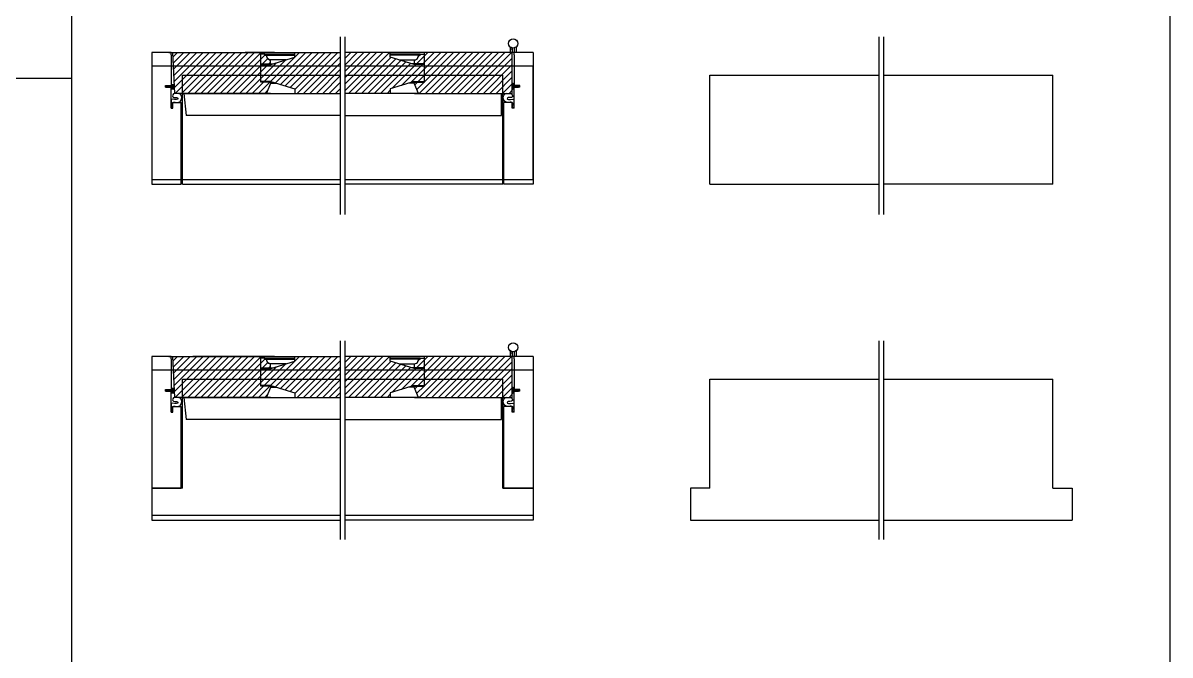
# Model space of a CAD drawing. Header units: inches. Extents: x 1985 to 11287, y 379 to 4336.
# Drawn here: x 7622.6 to 7685.8, y 3358.8 to 3393.6 of the extents above; entities that cross this region are included whole.
import ezdxf

# ---------------------------------------------------------------- set-up
doc = ezdxf.new("R2010")
doc.units = ezdxf.units.IN
doc.header["$MEASUREMENT"] = 0
for name, color, linetype in [('Alum. plate 99', 4, 'CONTINUOUS'), ('granit sill 99', 204, 'CONTINUOUS'), ('hardware 99', 94, 'CONTINUOUS'), ('hatch 99', 1, 'CONTINUOUS'), ('separation 99', 3, 'CONTINUOUS'), ('weatherstripping 99', 5, 'CONTINUOUS'), ('wood detail 99', 7, 'CONTINUOUS')]:
    doc.layers.add(name, color=color, linetype=linetype)

msp = doc.modelspace()

# ---------------------------------------------------------------- hatches: boundary and pattern name
at = {"layer": 'hatch 99'}
h = msp.add_hatch(dxfattribs=at)
h.set_pattern_fill('ANSI31', color=1, scale=2, style=0)
h.set_pattern_definition([(45, (6341.81474, 4374.22022), (-0.176776695, 0.176776695), [])])
h.paths.add_polyline_path([(7635.679034, 3391.921961), (7634.584848, 3391.921961), (7630.835257, 3391.921961), (7630.95317, 3389.671961), (7636.000427, 3389.671961), (7636.241498, 3390.234461), (7636.241498, 3390.296961), (7635.679034, 3390.296961)])
h.paths.add_polyline_path([(7636.218048, 3391.523461, -0.33870461), (7636.034998, 3391.648461, 0.396713131), (7635.908938, 3391.773461), (7635.902248, 3391.773461), (7635.902248, 3391.835961), (7635.679034, 3391.835961), (7635.679034, 3391.296961), (7636.218048, 3391.296961)], flags=17)
h.paths.add_polyline_path([(7640.059946, 3391.921961), (7637.554048, 3391.921961), (7637.554048, 3391.671961), (7636.241548, 3391.265661), (7635.679034, 3391.265661), (7635.679034, 3390.328261), (7636.241548, 3390.328261), (7637.554048, 3389.921961), (7637.554048, 3389.671961), (7640.059946, 3389.671961)])
h.paths.add_polyline_path([(7644.690844, 3391.265661), (7644.12833, 3391.265661), (7642.81583, 3391.671961), (7642.81583, 3391.921961), (7640.309946, 3391.921961), (7640.309946, 3389.671961), (7642.81583, 3389.671961), (7642.81583, 3389.921961), (7644.12833, 3390.328261), (7644.690844, 3390.328261)])
h.paths.add_polyline_path([(7644.690844, 3391.835961), (7644.46763, 3391.835961), (7644.46763, 3391.773461), (7644.46094, 3391.773461, 0.396713131), (7644.33488, 3391.648461, -0.33870461), (7644.15183, 3391.523461), (7644.15183, 3391.296961), (7644.690844, 3391.296961)], flags=17)
h.paths.add_polyline_path([(7649.534636, 3391.921961), (7644.690844, 3391.921961), (7644.690844, 3390.296961), (7644.12833, 3390.296961), (7644.12833, 3390.234461), (7644.369401, 3389.671961), (7649.534636, 3389.671961)])
h = msp.add_hatch(dxfattribs=at)
h.set_pattern_fill('ANSI31', color=1, scale=2, style=0)
h.set_pattern_definition([(45, (6341.81474, 4357.48834), (-0.176776695, 0.176776695), [])])
h.paths.add_polyline_path([(7635.679034, 3375.190085), (7634.584848, 3375.190085), (7630.835257, 3375.190085), (7630.95317, 3372.940085), (7636.000427, 3372.940085), (7636.241498, 3373.502585), (7636.241498, 3373.565085), (7635.679034, 3373.565085)])
h.paths.add_polyline_path([(7636.218048, 3374.791585, -0.33870461), (7636.034998, 3374.916585, 0.396713131), (7635.908938, 3375.041585), (7635.902248, 3375.041585), (7635.902248, 3375.104085), (7635.679034, 3375.104085), (7635.679034, 3374.565085), (7636.218048, 3374.565085)], flags=17)
h.paths.add_polyline_path([(7640.059946, 3375.190085), (7637.554048, 3375.190085), (7637.554048, 3374.940085), (7636.241548, 3374.533785), (7635.679034, 3374.533785), (7635.679034, 3373.596385), (7636.241548, 3373.596385), (7637.554048, 3373.190085), (7637.554048, 3372.940085), (7640.059946, 3372.940085)])
h.paths.add_polyline_path([(7644.690844, 3374.533785), (7644.12833, 3374.533785), (7642.81583, 3374.940085), (7642.81583, 3375.190085), (7640.309946, 3375.190085), (7640.309946, 3372.940085), (7642.81583, 3372.940085), (7642.81583, 3373.190085), (7644.12833, 3373.596385), (7644.690844, 3373.596385)])
h.paths.add_polyline_path([(7644.690844, 3375.104085), (7644.46763, 3375.104085), (7644.46763, 3375.041585), (7644.46094, 3375.041585, 0.396713131), (7644.33488, 3374.916585, -0.33870461), (7644.15183, 3374.791585), (7644.15183, 3374.565085), (7644.690844, 3374.565085)], flags=17)
h.paths.add_polyline_path([(7649.534636, 3375.190085), (7644.690844, 3375.190085), (7644.690844, 3373.565085), (7644.12833, 3373.565085), (7644.12833, 3373.502585), (7644.369401, 3372.940085), (7649.534636, 3372.940085)])
at = {"layer": 'weatherstripping 99', "lineweight": 30}
for points in [[(7630.772534, 3390.171961), (7630.741561, 3390.171961), (7630.741542, 3390.07644), (7630.707952, 3390.046713), (7630.648158, 3390.046713), (7630.691695, 3390.108961), (7630.663398, 3390.108961), (7630.619861, 3390.046713), (7630.540973, 3390.046713), (7630.584509, 3390.108961), (7630.556212, 3390.108961), (7630.489688, 3390.030213), (7630.489688, 3390.015461), (7630.74153, 3390.015461), (7630.741512, 3389.921961), (7630.772534, 3389.921961)], [(7630.772534, 3373.440085), (7630.741561, 3373.440085), (7630.741542, 3373.344564), (7630.707952, 3373.314837), (7630.648158, 3373.314837), (7630.691695, 3373.377085), (7630.663398, 3373.377085), (7630.619861, 3373.314837), (7630.540973, 3373.314837), (7630.584509, 3373.377085), (7630.556212, 3373.377085), (7630.489688, 3373.298337), (7630.489688, 3373.283585), (7630.74153, 3373.283585), (7630.741512, 3373.190085), (7630.772534, 3373.190085)]]:
    msp.add_hatch(color=5, dxfattribs=at).paths.add_polyline_path(points)
h = msp.add_hatch(dxfattribs=at)
h.set_pattern_fill('ANSI36', color=5, scale=0.125, angle=315, style=0)
h.set_pattern_definition([(0, (7818.564943, 1799.95001), (0.02734375, 0.015625), [0.0390625, -0.0078125, 0, -0.0078125])])
h.paths.add_polyline_path([(7630.926974, 3390.171961), (7630.772534, 3390.171961), (7630.772534, 3389.921961), (7630.940076, 3389.921961)])
h = msp.add_hatch(dxfattribs=at)
h.set_pattern_fill('ANSI36', color=5, scale=0.125, angle=315, style=0)
h.set_pattern_definition([(0, (7818.564943, 1783.218133), (0.02734375, 0.015625), [0.0390625, -0.0078125, 0, -0.0078125])])
h.paths.add_polyline_path([(7630.926974, 3373.440085), (7630.772534, 3373.440085), (7630.772534, 3373.190085), (7630.940076, 3373.190085)])

# ---------------------------------------------------------------- linework, layer by layer
at = {"layer": 'Alum. plate 99'}
for p, q in [((7629.679022, 3391.171961), (7629.679022, 3384.921961)), ((7640.059946, 3391.171961), (7629.679022, 3391.171961)), ((7650.690871, 3391.171961), (7640.309946, 3391.171961)), ((7650.690871, 3384.921961), (7650.690871, 3391.171961)), ((7640.059946, 3384.921961), (7629.679022, 3384.921961)), ((7650.690871, 3384.921961), (7640.309946, 3384.921961)), ((7629.679022, 3374.440085), (7629.679022, 3366.440085)), ((7640.059946, 3374.440085), (7629.679022, 3374.440085)), ((7650.690871, 3374.440085), (7640.309946, 3374.440085)), ((7650.690871, 3374.440085), (7650.690871, 3366.440085)), ((7640.059946, 3366.440085), (7629.679022, 3366.440085)), ((7650.690871, 3366.440085), (7640.309946, 3366.440085))]:
    msp.add_line(p, q, dxfattribs=at)
at = {"layer": 'granit sill 99'}
for p, q in [((7631.366522, 3384.671961), (7631.366522, 3390.671961)), ((7631.366522, 3390.671961), (7640.059946, 3390.671961)), ((7640.309946, 3390.671961), (7649.003371, 3390.671961)), ((7649.003371, 3384.671961), (7649.003371, 3390.671961)), ((7660.40375, 3390.671961), (7669.722166, 3390.671961)), ((7660.40375, 3384.671961), (7660.40375, 3390.671961)), ((7669.972166, 3390.671961), (7679.290582, 3390.671961)), ((7679.290582, 3384.671961), (7679.290582, 3390.671961)), ((7631.366522, 3384.671961), (7640.059946, 3384.671961)), ((7649.003371, 3384.671961), (7640.309946, 3384.671961)), ((7660.40375, 3384.671961), (7669.722166, 3384.671961)), ((7679.290582, 3384.671961), (7669.972166, 3384.671961)), ((7631.366522, 3367.940085), (7631.366522, 3373.940085)), ((7631.366522, 3373.940085), (7640.059946, 3373.940085)), ((7640.309946, 3373.940085), (7649.003371, 3373.940085)), ((7649.003371, 3367.940085), (7649.003371, 3373.940085)), ((7660.40375, 3373.940085), (7669.722166, 3373.940085)), ((7660.40375, 3367.940085), (7660.40375, 3373.940085)), ((7669.972166, 3373.940085), (7679.290582, 3373.940085)), ((7679.290582, 3367.940085), (7679.290582, 3373.940085)), ((7629.679022, 3367.940085), (7629.679022, 3366.190085)), ((7631.366522, 3367.940085), (7629.679022, 3367.940085)), ((7649.003371, 3367.940085), (7650.690871, 3367.940085)), ((7650.690871, 3367.940085), (7650.690871, 3366.190085)), ((7660.40375, 3367.940085), (7659.341242, 3367.940085)), ((7659.341242, 3367.940085), (7659.341242, 3366.190085)), ((7679.290582, 3367.940085), (7680.35309, 3367.940085)), ((7680.35309, 3367.940085), (7680.35309, 3366.190085)), ((7629.679022, 3366.190085), (7640.059946, 3366.190085)), ((7650.690871, 3366.190085), (7640.309946, 3366.190085)), ((7659.341242, 3366.190085), (7669.722166, 3366.190085)), ((7669.972166, 3366.190085), (7680.35309, 3366.190085))]:
    msp.add_line(p, q, dxfattribs=at)
at = {"layer": 'hardware 99', "color": 94}
for p, q in [((7649.409636, 3392.215249), (7649.409636, 3391.921961)), ((7649.534636, 3392.109461), (7649.409636, 3392.109461)), ((7649.534636, 3392.176393), (7649.534636, 3391.921961)), ((7649.628363, 3392.176393), (7649.628363, 3391.921961)), ((7649.753363, 3392.215249), (7649.753363, 3391.921961)), ((7649.409636, 3375.483373), (7649.409636, 3375.190085)), ((7649.534636, 3375.377585), (7649.409636, 3375.377585)), ((7649.534636, 3375.444517), (7649.534636, 3375.190085)), ((7649.628363, 3375.444517), (7649.628363, 3375.190085)), ((7649.753363, 3375.483373), (7649.753363, 3375.190085))]:
    msp.add_line(p, q, dxfattribs=at)
for centre in [(7649.5815, 3392.421961), (7649.5815, 3375.690085)]:
    msp.add_circle(centre, 0.25, dxfattribs=at)
for centre, start, end in [((7649.347136, 3392.215249), 0, 41.41287632), ((7649.815863, 3392.215249), 138.58712368, 180), ((7649.347136, 3375.483373), 0, 41.41287632), ((7649.815863, 3375.483373), 138.58712368, 180)]:
    msp.add_arc(centre, 0.0625, start, end, dxfattribs=at)
at = {"layer": 'separation 99'}
for p, q in [((7685.752407, 3276.128059), (7685.752407, 3764.575732)), ((7625.276756, 3344.375051), (7625.276756, 3428.766598)), ((7548.604797, 3390.520478), (7625.276756, 3390.520478))]:
    msp.add_line(p, q, dxfattribs=at)
msp.add_lwpolyline([(7484.325689, 3276.128059), (7685.752407, 3276.128059), (7685.752407, 3428.766598), (7484.325689, 3428.766598)], close=True, dxfattribs=at)
at = {"layer": 'weatherstripping 99', "color": 5, "lineweight": 30}
for p, q in [((7630.489688, 3390.030213), (7630.556212, 3390.108961)), ((7630.540973, 3390.046713), (7630.584509, 3390.108961)), ((7630.556212, 3390.108961), (7630.584509, 3390.108961)), ((7630.619861, 3390.046713), (7630.663398, 3390.108961)), ((7630.648158, 3390.046713), (7630.691695, 3390.108961)), ((7630.663398, 3390.108961), (7630.691695, 3390.108961)), ((7630.741542, 3390.07644), (7630.707952, 3390.046713)), ((7630.741561, 3390.171961), (7630.741542, 3390.07644)), ((7630.741561, 3390.171961), (7630.926974, 3390.171961)), ((7630.772534, 3389.921961), (7630.772534, 3390.171961)), ((7630.940076, 3389.921961), (7630.926974, 3390.171961)), ((7649.911455, 3390.062461), (7649.630205, 3390.062461)), ((7630.489688, 3390.030213), (7630.489688, 3390.015461)), ((7630.489688, 3390.015461), (7630.489688, 3390.030213)), ((7630.74153, 3390.015461), (7630.489688, 3390.015461)), ((7630.619861, 3390.046713), (7630.540973, 3390.046713)), ((7630.707952, 3390.046713), (7630.648158, 3390.046713)), ((7630.74153, 3390.015461), (7630.741512, 3389.921961)), ((7630.741512, 3389.921961), (7630.940076, 3389.921961)), ((7630.752494, 3389.338788), (7630.752494, 3388.865002)), ((7649.617399, 3389.338788), (7649.617399, 3388.865002)), ((7630.489688, 3373.298337), (7630.556212, 3373.377085)), ((7630.489688, 3373.298337), (7630.489688, 3373.283585)), ((7630.489688, 3373.283585), (7630.489688, 3373.298337)), ((7630.74153, 3373.283585), (7630.489688, 3373.283585)), ((7630.540973, 3373.314837), (7630.584509, 3373.377085)), ((7630.619861, 3373.314837), (7630.540973, 3373.314837)), ((7630.556212, 3373.377085), (7630.584509, 3373.377085)), ((7630.619861, 3373.314837), (7630.663398, 3373.377085)), ((7630.648158, 3373.314837), (7630.691695, 3373.377085)), ((7630.707952, 3373.314837), (7630.648158, 3373.314837)), ((7630.663398, 3373.377085), (7630.691695, 3373.377085)), ((7630.741542, 3373.344564), (7630.707952, 3373.314837)), ((7630.74153, 3373.283585), (7630.741512, 3373.190085)), ((7630.741512, 3373.190085), (7630.940076, 3373.190085)), ((7630.741561, 3373.440085), (7630.741542, 3373.344564)), ((7630.741561, 3373.440085), (7630.926974, 3373.440085)), ((7630.772534, 3373.190085), (7630.772534, 3373.440085)), ((7630.940076, 3373.190085), (7630.926974, 3373.440085)), ((7649.911455, 3373.330585), (7649.630205, 3373.330585)), ((7630.752494, 3372.606912), (7630.752494, 3372.133126)), ((7649.617399, 3372.606912), (7649.617399, 3372.133126))]:
    msp.add_line(p, q, dxfattribs=at)
at = {"layer": 'weatherstripping 99'}
for p, q in [((7649.630205, 3390.109461), (7649.630205, 3390.015461)), ((7649.630205, 3373.377585), (7649.630205, 3373.283585))]:
    msp.add_line(p, q, dxfattribs=at)
at = {"layer": 'weatherstripping 99', "color": 5, "lineweight": 30}
for centre, radius, start, end in [((7651.02679, 3390.062461), 1.490314, 175.54225012, 184.45776512), ((7649.577624, 3390.192633), 0.039346, 44.90787483, 201.37168793), ((7649.113166, 3390.062464), 0.517039, 342.211976, 17.78712446), ((7631.135794, 3389.388915), 0.272391, 68.15315081, 90.33673255), ((7649.234099, 3389.388915), 0.272391, 89.66326745, 111.84684919), ((7649.577624, 3389.93229), 0.039346, 158.62832987, 315.09215204), ((7651.02679, 3373.330585), 1.490314, 175.54225012, 184.45776512), ((7649.577624, 3373.460757), 0.039346, 44.90787483, 201.37168793), ((7649.577624, 3373.200414), 0.039346, 158.62832987, 315.09215204), ((7649.113166, 3373.330588), 0.517039, 342.211976, 17.78712446), ((7631.135794, 3372.657039), 0.272391, 68.15315081, 90.33673255), ((7649.234099, 3372.657039), 0.272391, 89.66326745, 111.84684919)]:
    msp.add_arc(centre, radius, start, end, dxfattribs=at)
for points, knots in [([(7631.134193, 3389.661301), (7630.997185, 3389.672376), (7630.902902, 3389.66568), (7630.840599, 3389.621938), (7630.79559, 3389.393659), (7631.11855, 3389.489591), (7631.120187, 3389.264752), (7630.808436, 3389.387165), (7630.752494, 3389.338788)], [0, 0, 0, 0, 0.083614321, 0.208464293, 0.316031641, 0.607589822, 0.683535209, 1.009413891, 1.009413891, 1.009413891, 1.009413891]), ([(7631.008448, 3389.173638), (7631.108684, 3389.177059), (7631.358122, 3389.176839), (7631.364679, 3389.590314), (7631.237158, 3389.641743)], [0, 0, 0, 0, 0.2460489598, 0.6041502785, 0.6041502785, 0.6041502785, 0.6041502785]), ([(7649.361445, 3389.173638), (7649.261209, 3389.177059), (7649.011771, 3389.176839), (7649.005214, 3389.590314), (7649.132735, 3389.641743)], [0, 0, 0, 0, 0.2460489598, 0.6041502785, 0.6041502785, 0.6041502785, 0.6041502785]), ([(7649.2357, 3389.661301), (7649.372708, 3389.672376), (7649.466991, 3389.66568), (7649.529294, 3389.621938), (7649.574303, 3389.393659), (7649.251343, 3389.489591), (7649.249705, 3389.264752), (7649.561457, 3389.387165), (7649.617399, 3389.338788)], [0, 0, 0, 0, 0.083614321, 0.208464293, 0.316031641, 0.607589822, 0.683535209, 1.009413891, 1.009413891, 1.009413891, 1.009413891]), ([(7630.752494, 3388.865002), (7630.822534, 3388.909218), (7630.859693, 3388.998671), (7630.768902, 3389.041769), (7630.80864, 3389.205853), (7630.936563, 3389.188214), (7631.008448, 3389.173638)], [0.0027567057, 0.0027567057, 0.0027567057, 0.0027567057, 0.1724869609, 0.2817822642, 0.3371391511, 0.4968128609, 0.4968128609, 0.4968128609, 0.4968128609]), ([(7649.617399, 3388.865002), (7649.547359, 3388.909218), (7649.5102, 3388.998671), (7649.600991, 3389.041769), (7649.561253, 3389.205853), (7649.43333, 3389.188214), (7649.361445, 3389.173638)], [0.0027567057, 0.0027567057, 0.0027567057, 0.0027567057, 0.1724869609, 0.2817822642, 0.3371391511, 0.4968128609, 0.4968128609, 0.4968128609, 0.4968128609]), ([(7631.134193, 3372.929425), (7630.997185, 3372.9405), (7630.902902, 3372.933804), (7630.840599, 3372.890062), (7630.79559, 3372.661783), (7631.11855, 3372.757715), (7631.120187, 3372.532876), (7630.808436, 3372.655289), (7630.752494, 3372.606912)], [0, 0, 0, 0, 0.083614321, 0.208464293, 0.316031641, 0.607589822, 0.683535209, 1.009413891, 1.009413891, 1.009413891, 1.009413891]), ([(7630.752494, 3372.133126), (7630.822534, 3372.177342), (7630.859693, 3372.266795), (7630.768902, 3372.309893), (7630.80864, 3372.473977), (7630.936563, 3372.456338), (7631.008448, 3372.441762)], [0.0027567057, 0.0027567057, 0.0027567057, 0.0027567057, 0.1724869609, 0.2817822642, 0.3371391511, 0.4968128609, 0.4968128609, 0.4968128609, 0.4968128609]), ([(7631.008448, 3372.441762), (7631.108684, 3372.445183), (7631.358122, 3372.444963), (7631.364679, 3372.858438), (7631.237158, 3372.909867)], [0, 0, 0, 0, 0.2460489598, 0.6041502785, 0.6041502785, 0.6041502785, 0.6041502785]), ([(7649.361445, 3372.441762), (7649.261209, 3372.445183), (7649.011771, 3372.444963), (7649.005214, 3372.858438), (7649.132735, 3372.909867)], [0, 0, 0, 0, 0.2460489598, 0.6041502785, 0.6041502785, 0.6041502785, 0.6041502785]), ([(7649.2357, 3372.929425), (7649.372708, 3372.9405), (7649.466991, 3372.933804), (7649.529294, 3372.890062), (7649.574303, 3372.661783), (7649.251343, 3372.757715), (7649.249705, 3372.532876), (7649.561457, 3372.655289), (7649.617399, 3372.606912)], [0, 0, 0, 0, 0.083614321, 0.208464293, 0.316031641, 0.607589822, 0.683535209, 1.009413891, 1.009413891, 1.009413891, 1.009413891]), ([(7649.617399, 3372.133126), (7649.547359, 3372.177342), (7649.5102, 3372.266795), (7649.600991, 3372.309893), (7649.561253, 3372.473977), (7649.43333, 3372.456338), (7649.361445, 3372.441762)], [0.0027567057, 0.0027567057, 0.0027567057, 0.0027567057, 0.1724869609, 0.2817822642, 0.3371391511, 0.4968128609, 0.4968128609, 0.4968128609, 0.4968128609])]:
    msp.add_open_spline(points, degree=3, knots=knots, dxfattribs=at)
at = {"layer": 'wood detail 99'}
for p, q in [((7640.059946, 3392.790456), (7640.059946, 3383.001305)), ((7640.309946, 3392.790456), (7640.309946, 3383.001305)), ((7669.722166, 3392.790456), (7669.722166, 3383.001305)), ((7669.972166, 3392.790456), (7669.972166, 3383.001305)), ((7630.626113, 3391.921961), (7630.74153, 3391.921961)), ((7630.741534, 3391.796961), (7630.741534, 3390.109461)), ((7630.95317, 3389.671961), (7630.835257, 3391.921961)), ((7634.584848, 3391.921961), (7635.679034, 3391.921961)), ((7636.434507, 3391.921961), (7634.817326, 3391.921961)), ((7635.679034, 3391.921961), (7637.710198, 3391.921961)), ((7635.679034, 3391.921961), (7637.439713, 3391.921961)), ((7635.679034, 3391.921961), (7637.554048, 3391.921961)), ((7636.804048, 3391.523461), (7636.218048, 3391.523461)), ((7637.074338, 3391.523461), (7636.218048, 3391.523461)), ((7636.241548, 3391.265661), (7637.554048, 3391.671961)), ((7637.554048, 3391.921961), (7640.059996, 3391.921961)), ((7637.554048, 3391.671961), (7637.554048, 3391.921961)), ((7637.710198, 3391.921961), (7640.059946, 3391.921961)), ((7642.81583, 3391.921961), (7640.309946, 3391.921961)), ((7644.690844, 3391.921961), (7642.81583, 3391.921961)), ((7642.81583, 3391.671961), (7642.81583, 3391.921961)), ((7644.12833, 3391.265661), (7642.81583, 3391.671961)), ((7644.690844, 3391.921961), (7642.930165, 3391.921961)), ((7643.29554, 3391.523461), (7644.15183, 3391.523461)), ((7643.56583, 3391.523461), (7644.15183, 3391.523461)), ((7649.534636, 3389.671961), (7649.534636, 3391.921961)), ((7649.628359, 3391.796961), (7649.628363, 3390.109461)), ((7650.690871, 3391.921961), (7649.628363, 3391.921961)), ((7630.429034, 3390.109461), (7630.74153, 3390.109461)), ((7636.241548, 3390.328261), (7635.679034, 3390.328261)), ((7636.241498, 3390.296961), (7635.679034, 3390.296961)), ((7636.241498, 3390.296961), (7635.679034, 3390.296961)), ((7636.241548, 3390.296961), (7635.679034, 3390.296961)), ((7636.241548, 3390.296961), (7635.679034, 3390.296961)), ((7636.241548, 3390.296961), (7635.679034, 3390.296961)), ((7636.241498, 3390.234461), (7636.241498, 3390.296961)), ((7636.241498, 3390.234461), (7636.241498, 3390.296961)), ((7636.241548, 3390.234461), (7636.241548, 3390.328261)), ((7636.241548, 3390.328261), (7637.554048, 3389.921961)), ((7636.241548, 3390.234461), (7636.241548, 3390.296961)), ((7636.241548, 3390.234461), (7636.241548, 3390.296961)), ((7636.241548, 3390.234461), (7636.544557, 3390.234461)), ((7644.12833, 3390.328261), (7642.81583, 3389.921961)), ((7644.12833, 3390.234461), (7643.825321, 3390.234461)), ((7644.12833, 3390.234461), (7644.12833, 3390.328261)), ((7644.12833, 3390.328261), (7644.690844, 3390.328261)), ((7644.12833, 3390.234461), (7644.12833, 3390.296961)), ((7644.12833, 3390.296961), (7644.690844, 3390.296961)), ((7644.12833, 3390.296961), (7644.690844, 3390.296961)), ((7644.12833, 3390.234461), (7644.12833, 3390.296961)), ((7644.12833, 3390.296961), (7644.690844, 3390.296961)), ((7649.940859, 3390.109461), (7649.628363, 3390.109461)), ((7630.429034, 3390.015461), (7630.74153, 3390.015461)), ((7631.38515, 3389.671961), (7636.000427, 3389.671961)), ((7636.000427, 3389.671961), (7637.710198, 3389.671961)), ((7636.000427, 3389.671961), (7640.059946, 3389.671961)), ((7636.000477, 3389.671961), (7637.439713, 3389.671961)), ((7636.000477, 3389.671961), (7640.059996, 3389.671961)), ((7636.000477, 3389.671961), (7637.554048, 3389.671961)), ((7636.224736, 3389.671961), (7640.059946, 3389.671961)), ((7637.554048, 3389.921961), (7637.554048, 3389.671961)), ((7637.554048, 3389.671961), (7640.059996, 3389.671961)), ((7637.710198, 3389.671961), (7640.059946, 3389.671961)), ((7644.145157, 3389.671961), (7640.309946, 3389.671961)), ((7644.369401, 3389.671961), (7640.309946, 3389.671961)), ((7642.81583, 3389.671961), (7640.309946, 3389.671961)), ((7642.81583, 3389.921961), (7642.81583, 3389.671961)), ((7644.369401, 3389.671961), (7642.81583, 3389.671961)), ((7644.369401, 3389.671961), (7642.930165, 3389.671961)), ((7648.940971, 3388.452961), (7648.940971, 3389.671961)), ((7649.940859, 3390.015461), (7649.628363, 3390.015461)), ((7629.679022, 3384.671961), (7629.679022, 3384.671961)), ((7629.679022, 3384.671961), (7631.304022, 3384.671961)), ((7650.690871, 3384.671961), (7649.065871, 3384.671961)), ((7650.690871, 3384.671961), (7650.690871, 3384.671961)), ((7640.059946, 3376.05858), (7640.059946, 3365.123132)), ((7640.309946, 3376.05858), (7640.309946, 3365.123132)), ((7669.722166, 3376.05858), (7669.722166, 3365.123132)), ((7669.972166, 3376.05858), (7669.972166, 3365.123132)), ((7630.626113, 3375.190085), (7630.74153, 3375.190085)), ((7630.741534, 3375.065085), (7630.741534, 3373.377585)), ((7630.95317, 3372.940085), (7630.835257, 3375.190085)), ((7631.711043, 3375.190085), (7635.679034, 3375.190085)), ((7636.434507, 3375.190085), (7631.943521, 3375.190085)), ((7635.679034, 3375.190085), (7637.554048, 3375.190085)), ((7635.679034, 3375.190085), (7637.439713, 3375.190085)), ((7635.679034, 3375.190085), (7637.710198, 3375.190085)), ((7636.241548, 3374.533785), (7637.554048, 3374.940085)), ((7637.554048, 3374.940085), (7637.554048, 3375.190085)), ((7637.554048, 3375.190085), (7640.059996, 3375.190085)), ((7637.710198, 3375.190085), (7640.059946, 3375.190085)), ((7642.81583, 3375.190085), (7640.309946, 3375.190085)), ((7642.81583, 3374.940085), (7642.81583, 3375.190085)), ((7644.690844, 3375.190085), (7642.81583, 3375.190085)), ((7644.12833, 3374.533785), (7642.81583, 3374.940085)), ((7644.690844, 3375.190085), (7642.930165, 3375.190085)), ((7649.534636, 3372.940085), (7649.534636, 3375.190085)), ((7649.628359, 3375.065085), (7649.628363, 3373.377585)), ((7650.690871, 3375.190085), (7649.628363, 3375.190085)), ((7637.074338, 3374.791585), (7636.218048, 3374.791585)), ((7636.804048, 3374.791585), (7636.218048, 3374.791585)), ((7643.29554, 3374.791585), (7644.15183, 3374.791585)), ((7643.56583, 3374.791585), (7644.15183, 3374.791585)), ((7630.429034, 3373.377585), (7630.74153, 3373.377585)), ((7630.429034, 3373.283585), (7630.74153, 3373.283585)), ((7636.241548, 3373.596385), (7635.679034, 3373.596385)), ((7636.241548, 3373.565085), (7635.679034, 3373.565085)), ((7636.241548, 3373.565085), (7635.679034, 3373.565085)), ((7636.241548, 3373.565085), (7635.679034, 3373.565085)), ((7636.241498, 3373.565085), (7635.679034, 3373.565085)), ((7636.241498, 3373.565085), (7635.679034, 3373.565085)), ((7636.241498, 3373.502585), (7636.241498, 3373.565085)), ((7636.241498, 3373.502585), (7636.241498, 3373.565085)), ((7636.241548, 3373.596385), (7637.554048, 3373.190085)), ((7636.241548, 3373.502585), (7636.241548, 3373.596385)), ((7636.241548, 3373.502585), (7636.241548, 3373.565085)), ((7636.241548, 3373.502585), (7636.241548, 3373.565085)), ((7636.241548, 3373.502585), (7636.544557, 3373.502585)), ((7637.554048, 3373.190085), (7637.554048, 3372.940085)), ((7644.12833, 3373.596385), (7642.81583, 3373.190085)), ((7642.81583, 3373.190085), (7642.81583, 3372.940085)), ((7644.12833, 3373.502585), (7643.825321, 3373.502585)), ((7644.12833, 3373.596385), (7644.690844, 3373.596385)), ((7644.12833, 3373.502585), (7644.12833, 3373.596385)), ((7644.12833, 3373.565085), (7644.690844, 3373.565085)), ((7644.12833, 3373.502585), (7644.12833, 3373.565085)), ((7644.12833, 3373.565085), (7644.690844, 3373.565085)), ((7644.12833, 3373.565085), (7644.690844, 3373.565085)), ((7644.12833, 3373.502585), (7644.12833, 3373.565085)), ((7649.940859, 3373.377585), (7649.628363, 3373.377585)), ((7649.940859, 3373.283585), (7649.628363, 3373.283585)), ((7631.38515, 3372.940085), (7636.000427, 3372.940085)), ((7636.000427, 3372.940085), (7640.059946, 3372.940085)), ((7636.000427, 3372.940085), (7637.710198, 3372.940085)), ((7636.000477, 3372.940085), (7637.554048, 3372.940085)), ((7636.000477, 3372.940085), (7640.059996, 3372.940085)), ((7636.000477, 3372.940085), (7637.439713, 3372.940085)), ((7636.224736, 3372.940085), (7640.059946, 3372.940085)), ((7637.554048, 3372.940085), (7640.059996, 3372.940085)), ((7637.710198, 3372.940085), (7640.059946, 3372.940085)), ((7642.81583, 3372.940085), (7640.309946, 3372.940085)), ((7644.369401, 3372.940085), (7640.309946, 3372.940085)), ((7644.145157, 3372.940085), (7640.309946, 3372.940085)), ((7644.369401, 3372.940085), (7642.81583, 3372.940085)), ((7644.369401, 3372.940085), (7642.930165, 3372.940085)), ((7648.940971, 3371.721085), (7648.940971, 3372.940085)), ((7629.679022, 3367.940085), (7631.304022, 3367.940085)), ((7650.690871, 3367.940085), (7649.065871, 3367.940085))]:
    msp.add_line(p, q, dxfattribs=at)
at = {"layer": 'wood detail 99', "color": 0}
for p, q in [((7630.626113, 3391.921961), (7629.679022, 3391.921961)), ((7630.74153, 3391.921961), (7629.679022, 3391.921961)), ((7629.679022, 3391.921961), (7629.679022, 3384.671961)), ((7629.679022, 3391.421961), (7629.679022, 3390.109461)), ((7629.679022, 3391.421961), (7629.679022, 3390.109461)), ((7630.74153, 3391.921961), (7635.930093, 3391.921961)), ((7649.628363, 3391.921961), (7644.690844, 3391.921961)), ((7650.690871, 3391.921961), (7650.690871, 3384.671961)), ((7650.690871, 3391.421961), (7650.690871, 3390.109461)), ((7650.690871, 3391.421961), (7650.690871, 3390.109461)), ((7629.679022, 3390.984461), (7629.679022, 3390.109461)), ((7629.679022, 3390.984461), (7629.679022, 3390.109461)), ((7650.690871, 3390.984461), (7650.690871, 3390.109461)), ((7650.690871, 3390.984461), (7650.690871, 3390.109461)), ((7636.224736, 3389.671961), (7630.95317, 3389.671961)), ((7644.145157, 3389.671961), (7649.534636, 3389.671961)), ((7630.74153, 3388.859497), (7630.835192, 3388.859497)), ((7630.835192, 3389.171961), (7631.304022, 3389.171961)), ((7630.835192, 3388.859497), (7630.835192, 3389.171961)), ((7631.304022, 3384.671961), (7631.304022, 3389.171961)), ((7649.065871, 3384.671961), (7649.065871, 3389.171961)), ((7649.534701, 3389.171961), (7649.065871, 3389.171961)), ((7649.534701, 3388.859497), (7649.534701, 3389.171961)), ((7649.628363, 3388.859497), (7649.534701, 3388.859497)), ((7640.059946, 3388.452961), (7631.58126, 3388.452961)), ((7640.309946, 3388.452961), (7648.940971, 3388.452961)), ((7629.679022, 3375.190085), (7629.679022, 3367.940085)), ((7630.74153, 3375.190085), (7629.679022, 3375.190085)), ((7630.626113, 3375.190085), (7629.679022, 3375.190085)), ((7630.74153, 3375.190085), (7635.930093, 3375.190085)), ((7649.628363, 3375.190085), (7644.690844, 3375.190085)), ((7650.690871, 3375.190085), (7650.690871, 3367.940085)), ((7629.679022, 3374.690085), (7629.679022, 3373.377585)), ((7629.679022, 3374.690085), (7629.679022, 3373.377585)), ((7650.690871, 3374.690085), (7650.690871, 3373.377585)), ((7650.690871, 3374.690085), (7650.690871, 3373.377585)), ((7629.679022, 3374.252585), (7629.679022, 3373.377585)), ((7629.679022, 3374.252585), (7629.679022, 3373.377585)), ((7650.690871, 3374.252585), (7650.690871, 3373.377585)), ((7650.690871, 3374.252585), (7650.690871, 3373.377585)), ((7630.835192, 3372.127621), (7630.835192, 3372.440085)), ((7630.835192, 3372.440085), (7631.304022, 3372.440085)), ((7636.224736, 3372.940085), (7630.95317, 3372.940085)), ((7631.304022, 3367.940085), (7631.304022, 3372.440085)), ((7644.145157, 3372.940085), (7649.534636, 3372.940085)), ((7649.534701, 3372.440085), (7649.065871, 3372.440085)), ((7649.065871, 3367.940085), (7649.065871, 3372.440085)), ((7649.534701, 3372.127621), (7649.534701, 3372.440085)), ((7630.74153, 3372.127621), (7630.835192, 3372.127621)), ((7649.628363, 3372.127621), (7649.534701, 3372.127621)), ((7640.059946, 3371.721085), (7631.58126, 3371.721085)), ((7640.309946, 3371.721085), (7648.940971, 3371.721085))]:
    msp.add_line(p, q, dxfattribs=at)
at = {"layer": 'wood detail 99', "color": 7}
for p, q in [((7630.741534, 3391.796961), (7630.741534, 3391.921961)), ((7635.679034, 3390.296961), (7635.679034, 3391.921961)), ((7635.679034, 3390.296961), (7635.679034, 3391.921961)), ((7635.679034, 3390.296961), (7635.679034, 3391.921961)), ((7635.679034, 3390.296961), (7635.679034, 3391.921961)), ((7635.679034, 3390.296961), (7635.679034, 3391.921961)), ((7635.902248, 3391.835961), (7635.679034, 3391.835961)), ((7635.902248, 3391.773461), (7635.902248, 3391.835961)), ((7635.902248, 3391.835961), (7637.554048, 3391.835961)), ((7635.902248, 3391.773461), (7637.554048, 3391.773461)), ((7636.218048, 3391.265661), (7636.218048, 3391.523461)), ((7644.46763, 3391.835961), (7642.81583, 3391.835961)), ((7644.46763, 3391.773461), (7642.81583, 3391.773461)), ((7644.15183, 3391.265661), (7644.15183, 3391.523461)), ((7644.46763, 3391.773461), (7644.46763, 3391.835961)), ((7644.46763, 3391.835961), (7644.690844, 3391.835961)), ((7644.690844, 3390.296961), (7644.690844, 3391.921961)), ((7644.690844, 3390.296961), (7644.690844, 3391.921961)), ((7644.690844, 3390.296961), (7644.690844, 3391.921961)), ((7649.628359, 3391.796961), (7649.628359, 3391.921961)), ((7635.679034, 3391.296961), (7636.218048, 3391.296961)), ((7635.679034, 3391.265661), (7636.241548, 3391.265661)), ((7636.218048, 3391.296961), (7636.342659, 3391.296961)), ((7644.15183, 3391.296961), (7644.027219, 3391.296961)), ((7644.690844, 3391.265661), (7644.12833, 3391.265661)), ((7644.690844, 3391.296961), (7644.15183, 3391.296961)), ((7630.429034, 3390.015461), (7630.429034, 3390.109461)), ((7636.000427, 3389.671961), (7636.241498, 3390.234461)), ((7636.000427, 3389.671961), (7636.241498, 3390.234461)), ((7636.000477, 3389.671961), (7636.241548, 3390.234461)), ((7636.000477, 3389.671961), (7636.241548, 3390.234461)), ((7636.000477, 3389.671961), (7636.241548, 3390.234461)), ((7636.241548, 3390.296961), (7636.342659, 3390.296961)), ((7644.12833, 3390.296961), (7644.027219, 3390.296961)), ((7644.369401, 3389.671961), (7644.12833, 3390.234461)), ((7644.369401, 3389.671961), (7644.12833, 3390.234461)), ((7644.369401, 3389.671961), (7644.12833, 3390.234461)), ((7649.940859, 3390.015461), (7649.940859, 3390.109461)), ((7630.739688, 3390.015461), (7630.489688, 3390.015461)), ((7630.741534, 3388.859486), (7630.741534, 3390.015461)), ((7631.453122, 3389.672102), (7631.58126, 3388.452961)), ((7649.628363, 3388.859486), (7649.628363, 3390.015461)), ((7649.630205, 3390.015461), (7649.880205, 3390.015461)), ((7630.741534, 3375.065085), (7630.741534, 3375.190085)), ((7635.679034, 3373.565085), (7635.679034, 3375.190085)), ((7635.679034, 3373.565085), (7635.679034, 3375.190085)), ((7635.679034, 3373.565085), (7635.679034, 3375.190085)), ((7635.679034, 3373.565085), (7635.679034, 3375.190085)), ((7635.679034, 3373.565085), (7635.679034, 3375.190085)), ((7635.902248, 3375.104085), (7635.679034, 3375.104085)), ((7635.902248, 3375.104085), (7637.554048, 3375.104085)), ((7635.902248, 3375.041585), (7635.902248, 3375.104085)), ((7635.902248, 3375.041585), (7637.554048, 3375.041585)), ((7644.46763, 3375.104085), (7642.81583, 3375.104085)), ((7644.46763, 3375.041585), (7642.81583, 3375.041585)), ((7644.46763, 3375.104085), (7644.690844, 3375.104085)), ((7644.46763, 3375.041585), (7644.46763, 3375.104085)), ((7644.690844, 3373.565085), (7644.690844, 3375.190085)), ((7644.690844, 3373.565085), (7644.690844, 3375.190085)), ((7644.690844, 3373.565085), (7644.690844, 3375.190085)), ((7649.628359, 3375.065085), (7649.628359, 3375.190085)), ((7635.679034, 3374.565085), (7636.218048, 3374.565085)), ((7635.679034, 3374.533785), (7636.241548, 3374.533785)), ((7636.218048, 3374.533785), (7636.218048, 3374.791585)), ((7636.218048, 3374.565085), (7636.342659, 3374.565085)), ((7644.15183, 3374.565085), (7644.027219, 3374.565085)), ((7644.690844, 3374.533785), (7644.12833, 3374.533785)), ((7644.15183, 3374.533785), (7644.15183, 3374.791585)), ((7644.690844, 3374.565085), (7644.15183, 3374.565085)), ((7630.429034, 3373.283585), (7630.429034, 3373.377585)), ((7630.739688, 3373.283585), (7630.489688, 3373.283585)), ((7630.741534, 3372.12761), (7630.741534, 3373.283585)), ((7636.000427, 3372.940085), (7636.241498, 3373.502585)), ((7636.000427, 3372.940085), (7636.241498, 3373.502585)), ((7636.000477, 3372.940085), (7636.241548, 3373.502585)), ((7636.000477, 3372.940085), (7636.241548, 3373.502585)), ((7636.000477, 3372.940085), (7636.241548, 3373.502585)), ((7636.241548, 3373.565085), (7636.342659, 3373.565085)), ((7644.12833, 3373.565085), (7644.027219, 3373.565085)), ((7644.369401, 3372.940085), (7644.12833, 3373.502585)), ((7644.369401, 3372.940085), (7644.12833, 3373.502585)), ((7644.369401, 3372.940085), (7644.12833, 3373.502585)), ((7649.628363, 3372.12761), (7649.628363, 3373.283585)), ((7649.630205, 3373.283585), (7649.880205, 3373.283585)), ((7649.940859, 3373.283585), (7649.940859, 3373.377585)), ((7631.453122, 3372.940226), (7631.58126, 3371.721085))]:
    msp.add_line(p, q, dxfattribs=at)
for points in [[(7635.679034, 3391.296961), (7636.218048, 3391.296961), (7636.218048, 3391.523461, -0.33870461), (7636.034998, 3391.648461, 0.411741612), (7635.902248, 3391.773461), (7635.902248, 3391.835961), (7635.679034, 3391.835961)], [(7644.690844, 3391.296961), (7644.15183, 3391.296961), (7644.15183, 3391.523461, 0.33870461), (7644.33488, 3391.648461, -0.411741612), (7644.46763, 3391.773461), (7644.46763, 3391.835961), (7644.690844, 3391.835961)], [(7635.679034, 3374.565085), (7636.218048, 3374.565085), (7636.218048, 3374.791585, -0.33870461), (7636.034998, 3374.916585, 0.411741612), (7635.902248, 3375.041585), (7635.902248, 3375.104085), (7635.679034, 3375.104085)], [(7644.690844, 3374.565085), (7644.15183, 3374.565085), (7644.15183, 3374.791585, 0.33870461), (7644.33488, 3374.916585, -0.411741612), (7644.46763, 3375.041585), (7644.46763, 3375.104085), (7644.690844, 3375.104085)]]:
    msp.add_lwpolyline(points, format="xyb", dxfattribs=at)
for centre, radius, start, end in [((7635.905593, 3391.644023), 0.129481, 1.96423721, 91.480252), ((7636.208202, 3391.705572), 0.182376, 198.2489105, 273.09482016), ((7644.161676, 3391.705572), 0.182376, 266.90517984, 341.7510895), ((7644.464285, 3391.644023), 0.129481, 88.519748, 178.03576279), ((7635.905593, 3374.912147), 0.129481, 1.96423721, 91.480252), ((7636.208202, 3374.973696), 0.182376, 198.2489105, 273.09482016), ((7644.161676, 3374.973696), 0.182376, 266.90517984, 341.7510895), ((7644.464285, 3374.912147), 0.129481, 88.519748, 178.03576279)]:
    msp.add_arc(centre, radius, start, end, dxfattribs=at)

doc.saveas('drawing.dxf')
